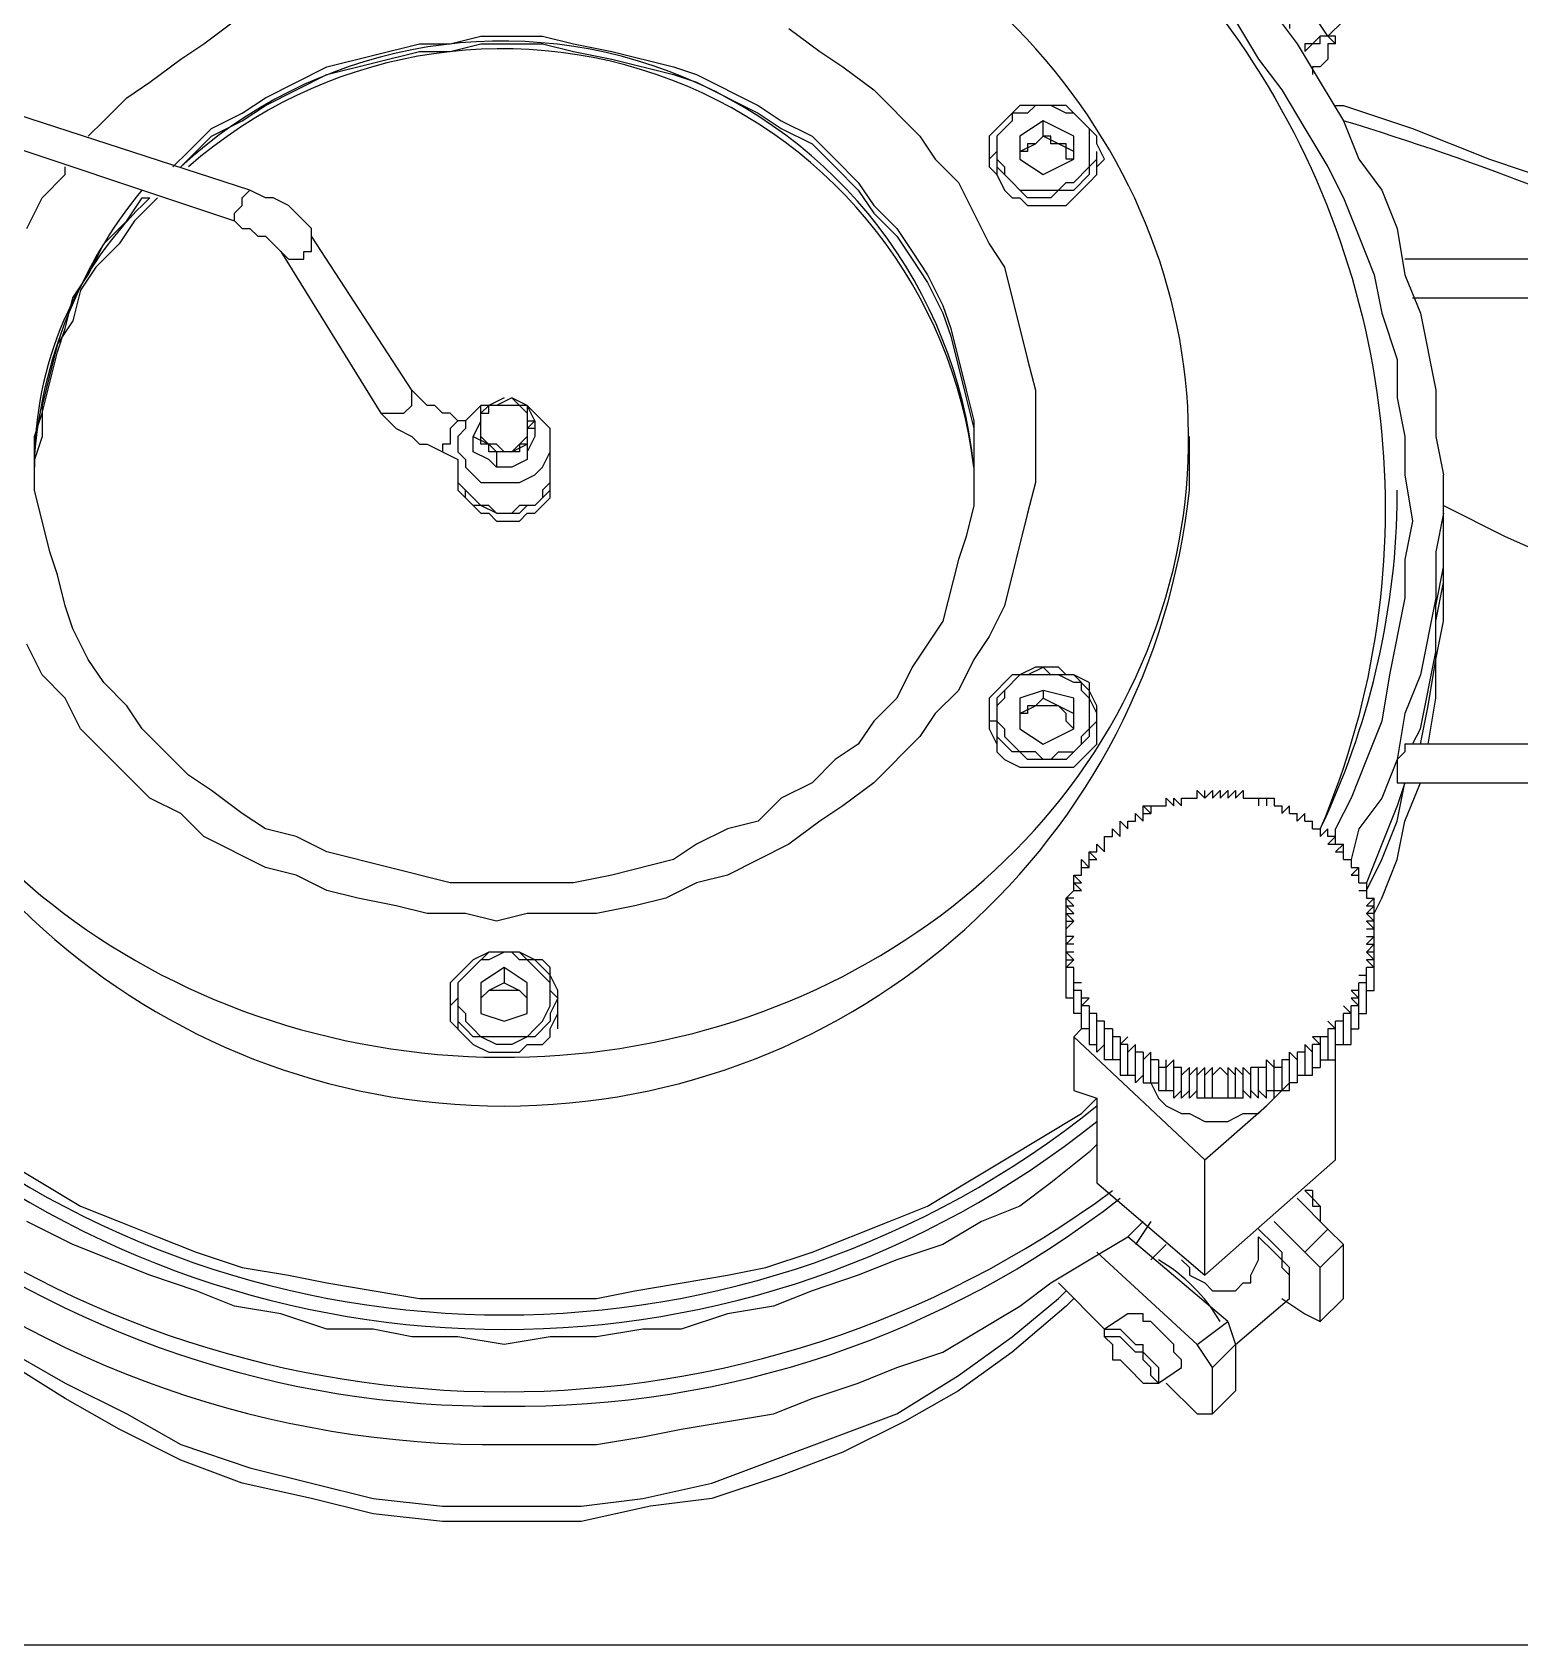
# Model space of a CAD drawing. Header units: millimetres. Extents: x -62354 to 129108, y -71259 to 35407.
# Drawn here: x 14737 to 14975.5, y -4990.8 to -4732.1 of the extents above; entities that cross this region are included whole.
import ezdxf

# ---------------------------------------------------------------- set-up
doc = ezdxf.new("R2010")
doc.units = ezdxf.units.MM
doc.header["$MEASUREMENT"] = 0
doc.layers.add('1st FL Layout xrf$0$CR-Machine', color=7, linetype='Continuous', transparency=0.5)

# ---------------------------------------------------------------- blocks, each defined once
blk = doc.blocks.new('1st FL Layout xrf$0$M6')
for p, q in [((-9200.781169445672, 1893.045449018867), (-9200.781169445672, 1893.039274793474)), ((-9200.777464910436, 1893.036805103317), (-9200.768820994885, 1893.036805103317)), ((-9200.891070657673, 1893.026926342688), (-9200.891070657673, 1893.030630877924)), ((-9200.85649499547, 1893.002229441114), (-9200.863904065942, 1893.002229441114)), ((-9200.863904065942, 1892.996055215721), (-9200.863904065942, 1893.002229441114)), ((-9200.852790460234, 1892.98741130017), (-9200.852790460234, 1892.998524905878)), ((-9200.861434375785, 1892.996055215721), (-9200.863904065942, 1892.996055215721)), ((-9200.709548431108, 1892.967653778912), (-9200.709548431108, 1892.991115835406)), ((-9200.862669220864, 1892.986176455092), (-9200.86513891102, 1892.986176455092)), ((-9200.741654403155, 1892.939252342102), (-9200.73671502284, 1892.939252342102)), ((-9200.72683626221, 1892.93184327163), (-9200.72683626221, 1892.934312961788)), ((-9200.852790460234, 1892.905911524979), (-9200.852790460234, 1892.912085750372)), ((-9200.851555615156, 1892.902206989743), (-9200.851555615156, 1892.908381215136)), ((-9200.762646769492, 1892.902206989743), (-9200.762646769492, 1892.897267609428)), ((-9200.728071107289, 1892.902206989743), (-9200.728071107289, 1892.897267609428)), ((-9200.731775642525, 1892.899737299585), (-9200.731775642525, 1892.894797919271)), ((-9200.73671502284, 1892.891093384035), (-9200.73671502284, 1892.897267609428))]:
    blk.add_line(p, q)
for points in [[(-9200.989858263965, 1892.934312961788, -0.5668998165850692), (-9200.860199530705, 1893.11707003343, -0.5603587383721265), (-9200.729305952367, 1892.934312961788, 0.105940354425834), (-9200.716957501581, 1892.986176455092), (-9200.716957501581, 1892.988646145249)], [(-9200.784873980907, 1892.992350680485, 0.6187030257786971), (-9200.91206302401, 1893.040509638553), (-9200.91082817893, 1893.041744483631), (-9200.907123643696, 1893.045449018867), (-9200.902184263381, 1893.047918709025), (-9200.898479728145, 1893.050388399182), (-9200.888600967515, 1893.055327779497), (-9200.873782826571, 1893.059032314733), (-9200.868843446257, 1893.059032314733), (-9200.863904065942, 1893.060267159811), (-9200.854025305312, 1893.060267159811), (-9200.849085924998, 1893.059032314733), (-9200.842911699605, 1893.057797469654), (-9200.833032938976, 1893.055327779497), (-9200.829328403739, 1893.054092934418), (-9200.81944964311, 1893.049153554103), (-9200.815745107873, 1893.046683863946), (-9200.81080572756, 1893.044214173789), (-9200.807101192324, 1893.040509638553), (-9200.803396657087, 1893.036805103317), (-9200.800926966931, 1893.033100568081), (-9200.797222431695, 1893.029396032845), (-9200.794752741536, 1893.025691497609), (-9200.79228305138, 1893.021986962373), (-9200.789813361222, 1893.017047582058), (-9200.788578516143, 1893.013343046822), (-9200.786108825987, 1893.003464286193), (-9200.784873980907, 1892.998524905878)], [(-9200.956517446843, 1893.044214173789, 0.1573787000803097), (-9200.970100742707, 1892.9972900608), (-9200.970100742707, 1892.988646145249, 0.8989391732340181), (-9200.750298318704, 1892.988646145249), (-9200.750298318704, 1892.9972900608)], [(-9200.935525080504, 1892.9972900608), (-9200.934290235426, 1893.000994596036), (-9200.93182054527, 1893.010873356665), (-9200.93058570019, 1893.014577891901), (-9200.92935085511, 1893.019517272216), (-9200.926881164954, 1893.023221807452), (-9200.924411474796, 1893.028161187766), (-9200.92070693956, 1893.031865723002), (-9200.918237249403, 1893.035570258238), (-9200.917002404325, 1893.035570258238, 0.209658611134628), (-9200.935525080504, 1892.992350680485)], [(-9200.935525080504, 1892.993585525564, -0.1539224151096355), (-9200.918237249403, 1893.036805103317)], [(-9200.958987136999, 1892.875040398012, 0.1688564593513766), (-9200.860199530705, 1892.841699580888, 0.1703195602924985), (-9200.761411924414, 1892.875040398012)], [(-9200.962691672235, 1892.871335862776, 0.1737369936408912), (-9200.860199530705, 1892.835525355495), (-9200.845381389761, 1892.835525355495), (-9200.83797231929, 1892.836760200573), (-9200.831798093897, 1892.837995045652), (-9200.816979952953, 1892.840464735809), (-9200.81080572756, 1892.842934425967), (-9200.803396657087, 1892.845404116124), (-9200.797222431695, 1892.847873806281), (-9200.789813361222, 1892.850343496439), (-9200.777464910436, 1892.857752566911), (-9200.772525530121, 1892.861457102147), (-9200.766351304728, 1892.865161637383), (-9200.760177079334, 1892.868866172619), (-9200.757707389177, 1892.871335862776)]]:
    blk.add_lwpolyline(points, format="xyb")
for points in [[(-9200.742889248233, 1893.063971695047), (-9200.739184712997, 1893.057797469654), (-9200.73548017776, 1893.052858089339), (-9200.731775642525, 1893.046683863946), (-9200.728071107289, 1893.040509638553), (-9200.725601417133, 1893.035570258238), (-9200.723131726974, 1893.029396032845), (-9200.720662036818, 1893.023221807452), (-9200.719427191738, 1893.017047582058), (-9200.716957501581, 1893.009638511586), (-9200.716957501581, 1893.003464286193), (-9200.715722656503, 1892.9972900608), (-9200.715722656503, 1892.991115835406), (-9200.714487811423, 1892.983706764934), (-9200.715722656503, 1892.977532539541), (-9200.715722656503, 1892.971358314148), (-9200.71819234666, 1892.959009863361), (-9200.719427191738, 1892.951600792889), (-9200.721896881896, 1892.945426567496), (-9200.724366572053, 1892.939252342102), (-9200.72683626221, 1892.934312961788)], [(-9200.74659378347, 1893.077554990913), (-9200.74535893839, 1893.076320145834), (-9200.740419558075, 1893.070145920441), (-9200.73671502284, 1893.065206540126), (-9200.733010487604, 1893.060267159811), (-9200.729305952367, 1893.054092934418), (-9200.725601417133, 1893.047918709025), (-9200.723131726974, 1893.041744483631), (-9200.719427191738, 1893.036805103317), (-9200.716957501581, 1893.030630877924), (-9200.715722656503, 1893.023221807452), (-9200.713252966345, 1893.017047582058), (-9200.710783276189, 1893.004699131272), (-9200.710783276189, 1892.9972900608), (-9200.709548431108, 1892.991115835406)], [(-9200.926881164954, 1893.045449018867), (-9200.924411474796, 1893.047918709025), (-9200.92070693956, 1893.051623244261), (-9200.917002404325, 1893.054092934418), (-9200.91206302401, 1893.057797469654), (-9200.908358488774, 1893.060267159811), (-9200.90341910846, 1893.063971695047)], [(-9200.814510262795, 1893.062736849969), (-9200.80957088248, 1893.059032314733), (-9200.805866347246, 1893.056562624575), (-9200.800926966931, 1893.052858089339), (-9200.793517896458, 1893.045449018867), (-9200.791048206302, 1893.041744483631), (-9200.787343671065, 1893.038039948396), (-9200.784873980907, 1893.033100568081), (-9200.78240429075, 1893.028161187766), (-9200.779934600592, 1893.02445665253), (-9200.776230065358, 1893.009638511586), (-9200.774995220278, 1893.004699131272), (-9200.774995220278, 1892.989880990328), (-9200.776230065358, 1892.984941610013), (-9200.779934600592, 1892.970123469069), (-9200.78240429075, 1892.965184088754), (-9200.784873980907, 1892.961479553518), (-9200.787343671065, 1892.956540173204), (-9200.791048206302, 1892.952835637968), (-9200.793517896458, 1892.949131102732), (-9200.800926966931, 1892.94172203226), (-9200.805866347246, 1892.938017497024), (-9200.80957088248, 1892.935547806866), (-9200.814510262795, 1892.93184327163), (-9200.824389023424, 1892.926903891316), (-9200.829328403739, 1892.925669046237), (-9200.834267784054, 1892.92319935608), (-9200.839207164368, 1892.921964511001), (-9200.845381389761, 1892.920729665922), (-9200.85649499547, 1892.920729665922), (-9200.861434375785, 1892.919494820844), (-9200.8663737561, 1892.920729665922), (-9200.872547981493, 1892.920729665922), (-9200.877487361808, 1892.921964511001), (-9200.8836615872, 1892.92319935608), (-9200.888600967515, 1892.924434201158), (-9200.89354034783, 1892.926903891316), (-9200.898479728145, 1892.928138736394), (-9200.908358488774, 1892.933078116709), (-9200.91206302401, 1892.936782651945), (-9200.917002404325, 1892.939252342102), (-9200.92070693956, 1892.942956877338), (-9200.928116010033, 1892.95036594781), (-9200.93058570019, 1892.955305328125), (-9200.934290235426, 1892.959009863361), (-9200.936759925584, 1892.963949243676)], [(-9200.936759925584, 1893.030630877924), (-9200.934290235426, 1893.035570258238), (-9200.93058570019, 1893.039274793474), (-9200.93058570019, 1893.040509638553)], [(-9200.731775642525, 1893.075085300756), (-9200.729305952367, 1893.076320145834), (-9200.725601417133, 1893.072615610598), (-9200.725601417133, 1893.063971695047), (-9200.728071107289, 1893.06150200489), (-9200.730540797445, 1893.065206540126), (-9200.731775642525, 1893.065206540126), (-9200.733010487604, 1893.063971695047), (-9200.734245332682, 1893.063971695047), (-9200.734245332682, 1893.062736849969)], [(-9200.913297869089, 1893.040509638553), (-9200.91082817893, 1893.04297932871), (-9200.907123643696, 1893.046683863946), (-9200.902184263381, 1893.049153554103), (-9200.898479728145, 1893.051623244261), (-9200.888600967515, 1893.056562624575), (-9200.873782826571, 1893.060267159811), (-9200.868843446257, 1893.060267159811), (-9200.863904065942, 1893.06150200489), (-9200.854025305312, 1893.06150200489), (-9200.849085924998, 1893.060267159811), (-9200.842911699605, 1893.059032314733), (-9200.833032938976, 1893.056562624575), (-9200.829328403739, 1893.055327779497), (-9200.81944964311, 1893.050388399182), (-9200.815745107873, 1893.047918709025), (-9200.81080572756, 1893.045449018867), (-9200.807101192324, 1893.041744483631), (-9200.803396657087, 1893.038039948396), (-9200.800926966931, 1893.03433541316), (-9200.797222431695, 1893.030630877924), (-9200.794752741536, 1893.026926342688), (-9200.79228305138, 1893.023221807452), (-9200.789813361222, 1893.018282427137), (-9200.788578516143, 1893.014577891901), (-9200.786108825987, 1893.004699131272), (-9200.784873980907, 1892.999759750957), (-9200.784873980907, 1892.986176455092), (-9200.786108825987, 1892.981237074777), (-9200.787343671065, 1892.977532539541), (-9200.789813361222, 1892.967653778912), (-9200.79228305138, 1892.963949243676), (-9200.794752741536, 1892.96024470844), (-9200.797222431695, 1892.955305328125), (-9200.800926966931, 1892.951600792889), (-9200.803396657087, 1892.947896257653), (-9200.807101192324, 1892.945426567496), (-9200.81080572756, 1892.94172203226), (-9200.815745107873, 1892.939252342102), (-9200.81944964311, 1892.935547806866), (-9200.824389023424, 1892.934312961788), (-9200.829328403739, 1892.93184327163), (-9200.833032938976, 1892.929373581473), (-9200.842911699605, 1892.926903891316), (-9200.849085924998, 1892.925669046237), (-9200.868843446257, 1892.925669046237), (-9200.888600967515, 1892.930608426552), (-9200.89354034783, 1892.933078116709), (-9200.898479728145, 1892.934312961788), (-9200.902184263381, 1892.936782651945), (-9200.907123643696, 1892.940487187181), (-9200.91082817893, 1892.942956877338), (-9200.918237249403, 1892.95036594781), (-9200.92070693956, 1892.954070483047), (-9200.924411474796, 1892.957775018282), (-9200.926881164954, 1892.961479553518), (-9200.92935085511, 1892.966418933833), (-9200.93058570019, 1892.970123469069), (-9200.93182054527, 1892.975062849384), (-9200.933055390347, 1892.97876738462), (-9200.935525080504, 1892.988646145249), (-9200.935525080504, 1892.9972900608)], [(-9200.728071107289, 1893.06150200489), (-9200.72683626221, 1893.060267159811), (-9200.728071107289, 1893.060267159811), (-9200.728071107289, 1893.057797469654), (-9200.729305952367, 1893.056562624575), (-9200.730540797445, 1893.056562624575), (-9200.730540797445, 1893.055327779497)], [(-9200.72683626221, 1893.060267159811), (-9200.72683626221, 1893.06150200489), (-9200.729305952367, 1893.06150200489), (-9200.730540797445, 1893.060267159811)], [(-9200.729305952367, 1893.060267159811), (-9200.729305952367, 1893.06150200489)], [(-9200.729305952367, 1893.060267159811), (-9200.731775642525, 1893.060267159811), (-9200.731775642525, 1893.059032314733), (-9200.730540797445, 1893.060267159811)], [(-9200.946638686213, 1893.054092934418), (-9200.946638686213, 1893.050388399182), (-9200.947873531291, 1893.050388399182), (-9200.947873531291, 1893.046683863946), (-9200.90341910846, 1893.031865723002), (-9200.902184263381, 1893.030630877924), (-9200.900949418301, 1893.030630877924), (-9200.899714573223, 1893.029396032845), (-9200.898479728145, 1893.029396032845), (-9200.896010037988, 1893.026926342688), (-9200.879957051964, 1893.000994596036), (-9200.877487361808, 1892.998524905878), (-9200.87501767165, 1892.9972900608), (-9200.873782826571, 1892.996055215721), (-9200.872547981493, 1892.996055215721), (-9200.870078291335, 1892.994820370642)], [(-9200.891070657673, 1893.030630877924), (-9200.894775192908, 1893.03433541316), (-9200.897244883066, 1893.035570258238), (-9200.898479728145, 1893.035570258238), (-9200.900949418301, 1893.036805103317), (-9200.946638686213, 1893.051623244261)], [(-9200.765116459648, 1893.040509638553), (-9200.76388161457, 1893.041744483631), (-9200.765116459648, 1893.044214173789), (-9200.765116459648, 1893.045449018867), (-9200.766351304728, 1893.046683863946), (-9200.770055839963, 1893.050388399182), (-9200.777464910436, 1893.050388399182), (-9200.779934600592, 1893.047918709025), (-9200.781169445672, 1893.046683863946), (-9200.78240429075, 1893.045449018867), (-9200.78240429075, 1893.040509638553), (-9200.781169445672, 1893.039274793474), (-9200.779934600592, 1893.036805103317), (-9200.778699755514, 1893.035570258238), (-9200.777464910436, 1893.035570258238), (-9200.776230065358, 1893.03433541316), (-9200.770055839963, 1893.03433541316), (-9200.766351304728, 1893.038039948396)], [(-9200.774995220278, 1893.050388399182), (-9200.776230065358, 1893.049153554103), (-9200.778699755514, 1893.049153554103), (-9200.778699755514, 1893.047918709025), (-9200.779934600592, 1893.046683863946), (-9200.781169445672, 1893.045449018867)], [(-9200.768820994885, 1893.049153554103), (-9200.770055839963, 1893.049153554103), (-9200.772525530121, 1893.050388399182)], [(-9200.72683626221, 1893.050388399182), (-9200.725601417133, 1893.050388399182), (-9200.714487811423, 1893.046683863946), (-9200.702139360637, 1893.041744483631), (-9200.69102575493, 1893.038039948396), (-9200.678677304142, 1893.033100568081), (-9200.667563698435, 1893.028161187766), (-9200.656450092727, 1893.021986962373), (-9200.645336487018, 1893.01581273698), (-9200.611995669895, 1892.9972900608), (-9200.602116909266, 1892.989880990328)], [(-9200.777464910436, 1893.04297932871), (-9200.774995220278, 1893.044214173789), (-9200.7737603752, 1893.045449018867), (-9200.7737603752, 1893.047918709025)], [(-9200.768820994885, 1893.04297932871), (-9200.771290685043, 1893.044214173789), (-9200.7737603752, 1893.045449018867)], [(-9200.768820994885, 1893.041744483631), (-9200.770055839963, 1893.041744483631), (-9200.770055839963, 1893.044214173789), (-9200.772525530121, 1893.044214173789), (-9200.772525530121, 1893.045449018867), (-9200.7737603752, 1893.045449018867)], [(-9200.766351304728, 1893.046683863946), (-9200.766351304728, 1893.039274793474), (-9200.768820994885, 1893.036805103317)], [(-9200.781169445672, 1893.04297932871), (-9200.78240429075, 1893.041744483631)], [(-9200.774995220278, 1893.044214173789), (-9200.776230065358, 1893.044214173789), (-9200.776230065358, 1893.04297932871), (-9200.777464910436, 1893.04297932871)], [(-9200.765116459648, 1893.039274793474), (-9200.765116459648, 1893.04297932871)], [(-9200.781169445672, 1893.041744483631), (-9200.779934600592, 1893.040509638553), (-9200.779934600592, 1893.039274793474)], [(-9200.771290685043, 1893.036805103317), (-9200.772525530121, 1893.035570258238), (-9200.776230065358, 1893.035570258238), (-9200.779934600592, 1893.039274793474), (-9200.781169445672, 1893.040509638553)], [(-9200.771290685043, 1893.036805103317), (-9200.770055839963, 1893.038039948396), (-9200.768820994885, 1893.038039948396), (-9200.766351304728, 1893.040509638553)], [(-9200.765116459648, 1893.041744483631), (-9200.766351304728, 1893.040509638553)], [(-9200.766351304728, 1893.038039948396), (-9200.765116459648, 1893.039274793474)], [(-9200.915767559245, 1893.035570258238), (-9200.919472094482, 1893.031865723002), (-9200.92194178464, 1893.028161187766), (-9200.925646319874, 1893.02445665253), (-9200.928116010033, 1893.020752117294), (-9200.92935085511, 1893.01581273698), (-9200.93182054527, 1893.012108201744), (-9200.934290235426, 1893.002229441114), (-9200.934290235426, 1892.9972900608), (-9200.935525080504, 1892.993585525564)], [(-9200.90341910846, 1893.031865723002), (-9200.90341910846, 1893.033100568081), (-9200.902184263381, 1893.03433541316), (-9200.902184263381, 1893.035570258238), (-9200.900949418301, 1893.036805103317)], [(-9200.8663737561, 1892.999759750957), (-9200.867608601178, 1892.999759750957), (-9200.868843446257, 1893.000994596036), (-9200.870078291335, 1893.000994596036), (-9200.871313136415, 1893.002229441114), (-9200.872547981493, 1893.002229441114), (-9200.87501767165, 1893.004699131272), (-9200.891070657673, 1893.029396032845)], [(-9200.896010037988, 1893.026926342688), (-9200.894775192908, 1893.025691497609), (-9200.892305502752, 1893.025691497609), (-9200.892305502752, 1893.026926342688), (-9200.891070657673, 1893.026926342688)], [(-9200.670033388591, 1893.018282427137), (-9200.671268233671, 1893.020752117294), (-9200.671268233671, 1893.021986962373), (-9200.67250307875, 1893.023221807452), (-9200.673737923828, 1893.023221807452), (-9200.674972768906, 1893.02445665253), (-9200.676207613986, 1893.025691497609), (-9200.715722656503, 1893.025691497609)], [(-9200.714487811423, 1893.019517272216), (-9200.677442459064, 1893.019517272216), (-9200.677442459064, 1893.018282427137), (-9200.676207613986, 1893.018282427137), (-9200.676207613986, 1892.996055215721), (-9200.678677304142, 1892.992350680485), (-9200.67991214922, 1892.989880990328), (-9200.67991214922, 1892.98741130017), (-9200.678677304142, 1892.98741130017), (-9200.678677304142, 1892.986176455092), (-9200.676207613986, 1892.986176455092)], [(-9200.879957051964, 1893.000994596036), (-9200.87625251673, 1893.000994596036), (-9200.87501767165, 1893.002229441114), (-9200.87501767165, 1893.004699131272)], [(-9200.863904065942, 1893.002229441114), (-9200.86513891102, 1893.000994596036), (-9200.8663737561, 1892.999759750957), (-9200.8663737561, 1892.998524905878), (-9200.867608601178, 1892.9972900608), (-9200.867608601178, 1892.994820370642), (-9200.8663737561, 1892.993585525564), (-9200.8663737561, 1892.992350680485), (-9200.86513891102, 1892.991115835406), (-9200.863904065942, 1892.989880990328), (-9200.857729840549, 1892.989880990328), (-9200.85526015039, 1892.991115835406), (-9200.854025305312, 1892.992350680485), (-9200.852790460234, 1892.994820370642)], [(-9200.862669220864, 1893.002229441114), (-9200.863904065942, 1893.000994596036)], [(-9200.863904065942, 1893.000994596036), (-9200.862669220864, 1893.000994596036), (-9200.862669220864, 1893.002229441114)], [(-9200.860199530705, 1893.003464286193), (-9200.862669220864, 1893.002229441114)], [(-9200.85526015039, 1892.999759750957), (-9200.85649499547, 1893.002229441114), (-9200.858964685627, 1893.003464286193), (-9200.861434375785, 1893.002229441114)], [(-9200.85649499547, 1893.002229441114), (-9200.85649499547, 1892.993585525564), (-9200.858964685627, 1892.992350680485), (-9200.861434375785, 1892.992350680485)], [(-9200.85649499547, 1893.000994596036), (-9200.858964685627, 1893.003464286193)], [(-9200.852790460234, 1892.998524905878), (-9200.85526015039, 1893.000994596036), (-9200.85649499547, 1893.002229441114)], [(-9200.867608601178, 1892.999759750957), (-9200.868843446257, 1892.998524905878), (-9200.868843446257, 1892.996055215721), (-9200.870078291335, 1892.996055215721), (-9200.870078291335, 1892.994820370642), (-9200.867608601178, 1892.993585525564), (-9200.867608601178, 1892.988646145249), (-9200.8663737561, 1892.98741130017), (-9200.86513891102, 1892.986176455092), (-9200.863904065942, 1892.984941610013), (-9200.862669220864, 1892.984941610013), (-9200.861434375785, 1892.983706764934), (-9200.857729840549, 1892.983706764934), (-9200.85649499547, 1892.984941610013), (-9200.85526015039, 1892.984941610013), (-9200.852790460234, 1892.98741130017)], [(-9200.863904065942, 1892.999759750957), (-9200.86513891102, 1892.9972900608)], [(-9200.85526015039, 1892.998524905878), (-9200.85649499547, 1892.998524905878), (-9200.85526015039, 1892.999759750957), (-9200.85526015039, 1892.9972900608), (-9200.85649499547, 1892.994820370642)], [(-9200.85649499547, 1892.999759750957), (-9200.85526015039, 1892.999759750957)], [(-9200.863904065942, 1892.9972900608), (-9200.861434375785, 1892.994820370642), (-9200.861434375785, 1892.992350680485), (-9200.862669220864, 1892.993585525564), (-9200.86513891102, 1892.994820370642), (-9200.86513891102, 1892.9972900608), (-9200.862669220864, 1892.996055215721)], [(-9200.858964685627, 1892.994820370642), (-9200.85649499547, 1892.9972900608)], [(-9200.85649499547, 1892.996055215721), (-9200.857729840549, 1892.996055215721), (-9200.857729840549, 1892.994820370642), (-9200.862669220864, 1892.994820370642), (-9200.862669220864, 1892.996055215721)], [(-9200.861434375785, 1892.996055215721), (-9200.860199530705, 1892.994820370642)], [(-9200.858964685627, 1892.994820370642), (-9200.85649499547, 1892.996055215721)], [(-9200.8663737561, 1892.98741130017), (-9200.8663737561, 1892.988646145249), (-9200.867608601178, 1892.989880990328)], [(-9200.8663737561, 1892.988646145249), (-9200.86513891102, 1892.98741130017), (-9200.863904065942, 1892.986176455092)], [(-9200.85526015039, 1892.986176455092), (-9200.852790460234, 1892.988646145249)], [(-9200.852790460234, 1892.989880990328), (-9200.854025305312, 1892.988646145249), (-9200.854025305312, 1892.98741130017)], [(-9200.861434375785, 1892.984941610013), (-9200.863904065942, 1892.986176455092)], [(-9200.862669220864, 1892.986176455092), (-9200.861434375785, 1892.984941610013), (-9200.857729840549, 1892.984941610013), (-9200.85649499547, 1892.986176455092)], [(-9200.85526015039, 1892.986176455092), (-9200.857729840549, 1892.986176455092), (-9200.858964685627, 1892.984941610013)], [(-9200.709548431108, 1892.986176455092), (-9200.69966967048, 1892.981237074777), (-9200.688556064772, 1892.976297694462), (-9200.686086374615, 1892.975062849384)], [(-9200.709548431108, 1892.984941610013), (-9200.710783276189, 1892.97876738462), (-9200.710783276189, 1892.971358314148), (-9200.713252966345, 1892.959009863361), (-9200.715722656503, 1892.952835637968), (-9200.716957501581, 1892.945426567496), (-9200.719427191738, 1892.939252342102), (-9200.723131726974, 1892.934312961788), (-9200.724366572053, 1892.929373581473)], [(-9200.710783276189, 1892.970123469069), (-9200.709548431108, 1892.976297694462)], [(-9200.710783276189, 1892.967653778912), (-9200.709548431108, 1892.973828004305)], [(-9200.712018121267, 1892.947896257653), (-9200.710783276189, 1892.955305328125), (-9200.710783276189, 1892.970123469069)], [(-9200.710783276189, 1892.961479553518), (-9200.709548431108, 1892.967653778912)], [(-9200.676207613986, 1892.963949243676), (-9200.676207613986, 1892.949131102732), (-9200.677442459064, 1892.949131102732), (-9200.677442459064, 1892.947896257653), (-9200.715722656503, 1892.947896257653), (-9200.715722656503, 1892.946661412574), (-9200.716957501581, 1892.945426567496), (-9200.716957501581, 1892.94172203226), (-9200.678677304142, 1892.94172203226), (-9200.677442459064, 1892.942956877338), (-9200.674972768906, 1892.942956877338), (-9200.671268233671, 1892.946661412574), (-9200.671268233671, 1892.947896257653), (-9200.670033388591, 1892.949131102732), (-9200.670033388591, 1892.962714398597)], [(-9200.714487811423, 1892.947896257653), (-9200.713252966345, 1892.95036594781), (-9200.710783276189, 1892.962714398597)], [(-9200.770055839963, 1892.959009863361), (-9200.771290685043, 1892.96024470844), (-9200.774995220278, 1892.96024470844), (-9200.777464910436, 1892.959009863361)], [(-9200.776230065358, 1892.959009863361), (-9200.7737603752, 1892.96024470844), (-9200.772525530121, 1892.959009863361)], [(-9200.713252966345, 1892.947896257653), (-9200.712018121267, 1892.954070483047), (-9200.710783276189, 1892.961479553518)], [(-9200.768820994885, 1892.959009863361), (-9200.778699755514, 1892.959009863361), (-9200.779934600592, 1892.957775018282), (-9200.781169445672, 1892.956540173204), (-9200.78240429075, 1892.955305328125), (-9200.78240429075, 1892.95036594781), (-9200.781169445672, 1892.947896257653)], [(-9200.781169445672, 1892.955305328125), (-9200.779934600592, 1892.956540173204), (-9200.777464910436, 1892.959009863361)], [(-9200.766351304728, 1892.957775018282), (-9200.766351304728, 1892.949131102732), (-9200.770055839963, 1892.945426567496), (-9200.776230065358, 1892.945426567496), (-9200.779934600592, 1892.949131102732)], [(-9200.766351304728, 1892.955305328125), (-9200.767586149806, 1892.956540173204), (-9200.767586149806, 1892.957775018282), (-9200.768820994885, 1892.957775018282), (-9200.771290685043, 1892.959009863361)], [(-9200.766351304728, 1892.957775018282), (-9200.768820994885, 1892.959009863361)], [(-9200.768820994885, 1892.959009863361), (-9200.766351304728, 1892.956540173204)], [(-9200.779934600592, 1892.956540173204), (-9200.779934600592, 1892.955305328125), (-9200.781169445672, 1892.954070483047)], [(-9200.781169445672, 1892.955305328125), (-9200.781169445672, 1892.946661412574), (-9200.779934600592, 1892.945426567496), (-9200.777464910436, 1892.944191722417), (-9200.768820994885, 1892.944191722417), (-9200.766351304728, 1892.946661412574), (-9200.765116459648, 1892.947896257653), (-9200.765116459648, 1892.954070483047), (-9200.766351304728, 1892.956540173204)], [(-9200.777464910436, 1892.952835637968), (-9200.774995220278, 1892.954070483047), (-9200.7737603752, 1892.955305328125)], [(-9200.7737603752, 1892.956540173204), (-9200.7737603752, 1892.955305328125), (-9200.771290685043, 1892.954070483047), (-9200.768820994885, 1892.952835637968)], [(-9200.766351304728, 1892.955305328125), (-9200.765116459648, 1892.952835637968)], [(-9200.768820994885, 1892.95036594781), (-9200.770055839963, 1892.951600792889), (-9200.770055839963, 1892.952835637968), (-9200.771290685043, 1892.954070483047), (-9200.776230065358, 1892.954070483047), (-9200.776230065358, 1892.952835637968), (-9200.777464910436, 1892.952835637968)], [(-9200.781169445672, 1892.951600792889), (-9200.78240429075, 1892.951600792889)], [(-9200.781169445672, 1892.951600792889), (-9200.779934600592, 1892.95036594781), (-9200.779934600592, 1892.949131102732)], [(-9200.767586149806, 1892.947896257653), (-9200.767586149806, 1892.949131102732), (-9200.766351304728, 1892.95036594781)], [(-9200.765116459648, 1892.951600792889), (-9200.766351304728, 1892.95036594781)], [(-9200.774995220278, 1892.946661412574), (-9200.778699755514, 1892.946661412574), (-9200.779934600592, 1892.947896257653), (-9200.781169445672, 1892.949131102732)], [(-9200.774995220278, 1892.946661412574), (-9200.7737603752, 1892.945426567496)], [(-9200.772525530121, 1892.945426567496), (-9200.771290685043, 1892.946661412574), (-9200.768820994885, 1892.946661412574)], [(-9200.75400285394, 1892.938017497024), (-9200.75400285394, 1892.939252342102), (-9200.752768008862, 1892.938017497024), (-9200.752768008862, 1892.939252342102), (-9200.751533163784, 1892.938017497024), (-9200.751533163784, 1892.939252342102), (-9200.749063473626, 1892.939252342102), (-9200.749063473626, 1892.940487187181), (-9200.747828628548, 1892.939252342102), (-9200.747828628548, 1892.940487187181)], [(-9200.747828628548, 1892.939252342102), (-9200.74659378347, 1892.940487187181), (-9200.74659378347, 1892.939252342102), (-9200.74535893839, 1892.940487187181), (-9200.74535893839, 1892.939252342102), (-9200.744124093311, 1892.940487187181), (-9200.744124093311, 1892.939252342102), (-9200.742889248233, 1892.940487187181), (-9200.742889248233, 1892.939252342102), (-9200.741654403155, 1892.940487187181), (-9200.741654403155, 1892.939252342102)], [(-9200.721896881896, 1892.924434201158), (-9200.719427191738, 1892.929373581473), (-9200.716957501581, 1892.935547806866), (-9200.715722656503, 1892.94172203226), (-9200.716957501581, 1892.938017497024), (-9200.719427191738, 1892.93184327163), (-9200.721896881896, 1892.925669046237)], [(-9200.720662036818, 1892.920729665922), (-9200.719427191738, 1892.92319935608), (-9200.716957501581, 1892.929373581473), (-9200.715722656503, 1892.935547806866), (-9200.713252966345, 1892.94172203226)], [(-9200.758942234255, 1892.935547806866), (-9200.758942234255, 1892.936782651945)], [(-9200.758942234255, 1892.936782651945), (-9200.757707389177, 1892.935547806866)], [(-9200.757707389177, 1892.935547806866), (-9200.757707389177, 1892.938017497024)], [(-9200.757707389177, 1892.936782651945), (-9200.756472544099, 1892.936782651945), (-9200.757707389177, 1892.938017497024), (-9200.75400285394, 1892.938017497024)], [(-9200.756472544099, 1892.938017497024), (-9200.756472544099, 1892.936782651945)], [(-9200.739184712997, 1892.939252342102), (-9200.739184712997, 1892.938017497024)], [(-9200.737949867918, 1892.939252342102), (-9200.737949867918, 1892.938017497024)], [(-9200.73671502284, 1892.939252342102), (-9200.73671502284, 1892.938017497024), (-9200.73548017776, 1892.938017497024), (-9200.73548017776, 1892.936782651945), (-9200.734245332682, 1892.938017497024)], [(-9200.734245332682, 1892.936782651945), (-9200.734245332682, 1892.938017497024)], [(-9200.734245332682, 1892.936782651945), (-9200.733010487604, 1892.936782651945)], [(-9200.733010487604, 1892.935547806866), (-9200.733010487604, 1892.936782651945)], [(-9200.733010487604, 1892.935547806866), (-9200.731775642525, 1892.936782651945)], [(-9200.731775642525, 1892.935547806866), (-9200.731775642525, 1892.936782651945)], [(-9200.762646769492, 1892.933078116709), (-9200.762646769492, 1892.934312961788)], [(-9200.762646769492, 1892.934312961788), (-9200.761411924414, 1892.933078116709)], [(-9200.761411924414, 1892.933078116709), (-9200.761411924414, 1892.935547806866)], [(-9200.761411924414, 1892.935547806866), (-9200.760177079334, 1892.934312961788)], [(-9200.760177079334, 1892.934312961788), (-9200.760177079334, 1892.935547806866)], [(-9200.760177079334, 1892.935547806866), (-9200.758942234255, 1892.935547806866)], [(-9200.731775642525, 1892.935547806866), (-9200.730540797445, 1892.935547806866)], [(-9200.730540797445, 1892.934312961788), (-9200.730540797445, 1892.935547806866)], [(-9200.730540797445, 1892.934312961788), (-9200.729305952367, 1892.934312961788), (-9200.729305952367, 1892.933078116709), (-9200.728071107289, 1892.934312961788)], [(-9200.72683626221, 1892.933078116709), (-9200.728071107289, 1892.933078116709), (-9200.728071107289, 1892.934312961788)], [(-9200.765116459648, 1892.93184327163), (-9200.76388161457, 1892.930608426552), (-9200.76388161457, 1892.933078116709), (-9200.762646769492, 1892.933078116709)], [(-9200.765116459648, 1892.930608426552), (-9200.765116459648, 1892.93184327163)], [(-9200.72683626221, 1892.933078116709), (-9200.728071107289, 1892.93184327163), (-9200.725601417133, 1892.93184327163), (-9200.72683626221, 1892.930608426552), (-9200.725601417133, 1892.930608426552)], [(-9200.725601417133, 1892.929373581473), (-9200.725601417133, 1892.93184327163)], [(-9200.767586149806, 1892.926903891316), (-9200.767586149806, 1892.929373581473)], [(-9200.767586149806, 1892.929373581473), (-9200.766351304728, 1892.928138736394)], [(-9200.766351304728, 1892.928138736394), (-9200.766351304728, 1892.930608426552)], [(-9200.766351304728, 1892.929373581473), (-9200.765116459648, 1892.929373581473), (-9200.766351304728, 1892.930608426552), (-9200.765116459648, 1892.930608426552)], [(-9200.725601417133, 1892.929373581473), (-9200.724366572053, 1892.929373581473)], [(-9200.724366572053, 1892.929373581473), (-9200.724366572053, 1892.928138736394), (-9200.723131726974, 1892.928138736394), (-9200.724366572053, 1892.926903891316), (-9200.723131726974, 1892.926903891316)], [(-9200.768820994885, 1892.92319935608), (-9200.770055839963, 1892.92319935608), (-9200.768820994885, 1892.924434201158), (-9200.767586149806, 1892.924434201158), (-9200.768820994885, 1892.925669046237), (-9200.767586149806, 1892.925669046237), (-9200.768820994885, 1892.926903891316), (-9200.767586149806, 1892.926903891316)], [(-9200.768820994885, 1892.924434201158), (-9200.768820994885, 1892.926903891316)], [(-9200.767586149806, 1892.928138736394), (-9200.766351304728, 1892.928138736394)], [(-9200.723131726974, 1892.925669046237), (-9200.723131726974, 1892.928138736394)], [(-9200.723131726974, 1892.925669046237), (-9200.721896881896, 1892.925669046237)], [(-9200.723131726974, 1892.924434201158), (-9200.721896881896, 1892.924434201158)], [(-9200.721896881896, 1892.925669046237), (-9200.721896881896, 1892.92319935608)], [(-9200.768820994885, 1892.907146370057), (-9200.770055839963, 1892.907146370057), (-9200.770055839963, 1892.92319935608)], [(-9200.770055839963, 1892.919494820844), (-9200.768820994885, 1892.919494820844), (-9200.770055839963, 1892.920729665922), (-9200.768820994885, 1892.920729665922), (-9200.770055839963, 1892.921964511001), (-9200.768820994885, 1892.921964511001), (-9200.770055839963, 1892.92319935608)], [(-9200.721896881896, 1892.908381215136), (-9200.720662036818, 1892.908381215136), (-9200.720662036818, 1892.92319935608)], [(-9200.721896881896, 1892.92319935608), (-9200.720662036818, 1892.92319935608), (-9200.721896881896, 1892.921964511001), (-9200.720662036818, 1892.921964511001), (-9200.721896881896, 1892.920729665922)], [(-9200.770055839963, 1892.918259975765), (-9200.768820994885, 1892.919494820844)], [(-9200.720662036818, 1892.920729665922), (-9200.721896881896, 1892.920729665922), (-9200.720662036818, 1892.919494820844), (-9200.721896881896, 1892.919494820844), (-9200.720662036818, 1892.918259975765)], [(-9200.768820994885, 1892.915790285608), (-9200.770055839963, 1892.915790285608), (-9200.768820994885, 1892.917025130686), (-9200.770055839963, 1892.917025130686)], [(-9200.721896881896, 1892.918259975765), (-9200.720662036818, 1892.918259975765)], [(-9200.721896881896, 1892.917025130686), (-9200.720662036818, 1892.917025130686), (-9200.721896881896, 1892.915790285608), (-9200.720662036818, 1892.915790285608), (-9200.721896881896, 1892.914555440529)], [(-9200.862669220864, 1892.914555440529), (-9200.86513891102, 1892.91332059545), (-9200.8663737561, 1892.912085750372), (-9200.868843446257, 1892.909616060215)], [(-9200.852790460234, 1892.910850905293), (-9200.85526015039, 1892.91332059545), (-9200.857729840549, 1892.914555440529), (-9200.862669220864, 1892.914555440529), (-9200.86513891102, 1892.912085750372), (-9200.8663737561, 1892.910850905293), (-9200.867608601178, 1892.909616060215), (-9200.867608601178, 1892.902206989743)], [(-9200.860199530705, 1892.914555440529), (-9200.862669220864, 1892.91332059545), (-9200.863904065942, 1892.91332059545)], [(-9200.854025305312, 1892.91332059545), (-9200.857729840549, 1892.91332059545), (-9200.858964685627, 1892.914555440529)], [(-9200.85649499547, 1892.91332059545), (-9200.857729840549, 1892.914555440529)], [(-9200.768820994885, 1892.914555440529), (-9200.770055839963, 1892.914555440529)], [(-9200.770055839963, 1892.91332059545), (-9200.768820994885, 1892.91332059545), (-9200.770055839963, 1892.914555440529)], [(-9200.720662036818, 1892.914555440529), (-9200.721896881896, 1892.914555440529), (-9200.720662036818, 1892.91332059545), (-9200.721896881896, 1892.91332059545), (-9200.720662036818, 1892.912085750372), (-9200.721896881896, 1892.912085750372)], [(-9200.860199530705, 1892.912085750372), (-9200.860199530705, 1892.909616060215), (-9200.857729840549, 1892.908381215136), (-9200.85649499547, 1892.907146370057)], [(-9200.852790460234, 1892.909616060215), (-9200.85526015039, 1892.912085750372), (-9200.85649499547, 1892.91332059545)], [(-9200.852790460234, 1892.912085750372), (-9200.854025305312, 1892.91332059545)], [(-9200.851555615156, 1892.908381215136), (-9200.852790460234, 1892.910850905293)], [(-9200.768820994885, 1892.912085750372), (-9200.770055839963, 1892.912085750372), (-9200.768820994885, 1892.91332059545)], [(-9200.768820994885, 1892.9046766799), (-9200.768820994885, 1892.912085750372)], [(-9200.723131726974, 1892.9046766799), (-9200.721896881896, 1892.9046766799), (-9200.721896881896, 1892.912085750372)], [(-9200.723131726974, 1892.910850905293), (-9200.721896881896, 1892.910850905293)], [(-9200.868843446257, 1892.909616060215), (-9200.868843446257, 1892.903441834821), (-9200.8663737561, 1892.900972144664), (-9200.86513891102, 1892.899737299585), (-9200.862669220864, 1892.898502454507), (-9200.857729840549, 1892.898502454507), (-9200.85649499547, 1892.899737299585), (-9200.854025305312, 1892.899737299585), (-9200.852790460234, 1892.900972144664), (-9200.852790460234, 1892.902206989743), (-9200.851555615156, 1892.9046766799)], [(-9200.860199530705, 1892.909616060215), (-9200.862669220864, 1892.908381215136), (-9200.863904065942, 1892.907146370057)], [(-9200.857729840549, 1892.908381215136), (-9200.862669220864, 1892.908381215136)], [(-9200.851555615156, 1892.907146370057), (-9200.852790460234, 1892.908381215136)], [(-9200.767586149806, 1892.909616060215), (-9200.768820994885, 1892.909616060215)], [(-9200.767586149806, 1892.908381215136), (-9200.768820994885, 1892.908381215136)], [(-9200.766351304728, 1892.902206989743), (-9200.767586149806, 1892.902206989743), (-9200.767586149806, 1892.908381215136)], [(-9200.724366572053, 1892.902206989743), (-9200.723131726974, 1892.902206989743), (-9200.723131726974, 1892.909616060215)], [(-9200.723131726974, 1892.908381215136), (-9200.724366572053, 1892.908381215136), (-9200.723131726974, 1892.907146370057), (-9200.724366572053, 1892.907146370057), (-9200.723131726974, 1892.905911524979), (-9200.724366572053, 1892.905911524979)], [(-9200.721896881896, 1892.909616060215), (-9200.723131726974, 1892.909616060215)], [(-9200.867608601178, 1892.907146370057), (-9200.868843446257, 1892.905911524979)], [(-9200.867608601178, 1892.905911524979), (-9200.8663737561, 1892.9046766799), (-9200.8663737561, 1892.903441834821), (-9200.86513891102, 1892.902206989743), (-9200.863904065942, 1892.900972144664)], [(-9200.85649499547, 1892.900972144664), (-9200.85526015039, 1892.902206989743), (-9200.854025305312, 1892.903441834821), (-9200.852790460234, 1892.905911524979)], [(-9200.851555615156, 1892.907146370057), (-9200.852790460234, 1892.9046766799), (-9200.852790460234, 1892.903441834821), (-9200.85526015039, 1892.900972144664)], [(-9200.766351304728, 1892.905911524979), (-9200.767586149806, 1892.905911524979), (-9200.766351304728, 1892.907146370057), (-9200.767586149806, 1892.907146370057)], [(-9200.766351304728, 1892.905911524979), (-9200.766351304728, 1892.899737299585), (-9200.765116459648, 1892.899737299585)], [(-9200.72683626221, 1892.899737299585), (-9200.724366572053, 1892.899737299585), (-9200.724366572053, 1892.905911524979)], [(-9200.725601417133, 1892.905911524979), (-9200.724366572053, 1892.9046766799), (-9200.725601417133, 1892.9046766799)], [(-9200.85526015039, 1892.900972144664), (-9200.86513891102, 1892.900972144664), (-9200.8663737561, 1892.902206989743), (-9200.867608601178, 1892.903441834821)], [(-9200.767586149806, 1892.9046766799), (-9200.768820994885, 1892.9046766799)], [(-9200.765116459648, 1892.9046766799), (-9200.766351304728, 1892.9046766799)], [(-9200.76388161457, 1892.899737299585), (-9200.765116459648, 1892.898502454507), (-9200.765116459648, 1892.9046766799)], [(-9200.76388161457, 1892.903441834821), (-9200.765116459648, 1892.903441834821)], [(-9200.761411924414, 1892.897267609428), (-9200.76388161457, 1892.897267609428), (-9200.76388161457, 1892.903441834821)], [(-9200.747828628548, 1892.862691947225), (-9200.72683626221, 1892.881214623405), (-9200.72683626221, 1892.903441834821)], [(-9200.72683626221, 1892.902206989743), (-9200.728071107289, 1892.903441834821)], [(-9200.725601417133, 1892.903441834821), (-9200.72683626221, 1892.903441834821)], [(-9200.725601417133, 1892.899737299585), (-9200.725601417133, 1892.9046766799)], [(-9200.940464460818, 1892.881214623405), (-9200.928116010033, 1892.873805552933), (-9200.92194178464, 1892.871335862776), (-9200.915767559245, 1892.868866172619), (-9200.909593333852, 1892.866396482461), (-9200.902184263381, 1892.863926792304), (-9200.894775192908, 1892.862691947225), (-9200.888600967515, 1892.861457102147), (-9200.873782826571, 1892.858987411989), (-9200.845381389761, 1892.858987411989), (-9200.839207164368, 1892.860222257068), (-9200.824389023424, 1892.862691947225), (-9200.818214798031, 1892.863926792304), (-9200.81080572756, 1892.866396482461), (-9200.798457276773, 1892.871335862776), (-9200.79228305138, 1892.873805552933), (-9200.786108825987, 1892.877510088169), (-9200.779934600592, 1892.881214623405), (-9200.767586149806, 1892.888623693877), (-9200.765116459648, 1892.891093384035), (-9200.765116459648, 1892.877510088169), (-9200.747828628548, 1892.862691947225), (-9200.747828628548, 1892.881214623405)], [(-9200.85649499547, 1892.900972144664), (-9200.858964685627, 1892.899737299585), (-9200.861434375785, 1892.899737299585), (-9200.863904065942, 1892.900972144664)], [(-9200.767586149806, 1892.902206989743), (-9200.768820994885, 1892.900972144664), (-9200.768820994885, 1892.892328229113), (-9200.765116459648, 1892.891093384035)], [(-9200.768820994885, 1892.900972144664), (-9200.747828628548, 1892.881214623405), (-9200.737949867918, 1892.889858538956)], [(-9200.762646769492, 1892.902206989743), (-9200.76388161457, 1892.902206989743)], [(-9200.761411924414, 1892.900972144664), (-9200.762646769492, 1892.900972144664)], [(-9200.761411924414, 1892.900972144664), (-9200.761411924414, 1892.894797919271), (-9200.758942234255, 1892.894797919271)], [(-9200.760177079334, 1892.900972144664), (-9200.761411924414, 1892.899737299585)], [(-9200.728071107289, 1892.900972144664), (-9200.730540797445, 1892.900972144664), (-9200.729305952367, 1892.899737299585), (-9200.730540797445, 1892.899737299585)], [(-9200.729305952367, 1892.900972144664), (-9200.729305952367, 1892.896032764349)], [(-9200.72683626221, 1892.902206989743), (-9200.728071107289, 1892.902206989743)], [(-9200.760177079334, 1892.899737299585), (-9200.761411924414, 1892.899737299585)], [(-9200.760177079334, 1892.894797919271), (-9200.760177079334, 1892.899737299585)], [(-9200.758942234255, 1892.899737299585), (-9200.760177079334, 1892.898502454507)], [(-9200.757707389177, 1892.894797919271), (-9200.758942234255, 1892.893563074192), (-9200.758942234255, 1892.899737299585)], [(-9200.757707389177, 1892.898502454507), (-9200.758942234255, 1892.898502454507)], [(-9200.757707389177, 1892.898502454507), (-9200.757707389177, 1892.893563074192), (-9200.755237699019, 1892.893563074192)], [(-9200.756472544099, 1892.898502454507), (-9200.757707389177, 1892.897267609428)], [(-9200.756472544099, 1892.893563074192), (-9200.756472544099, 1892.898502454507)], [(-9200.734245332682, 1892.892328229113), (-9200.734245332682, 1892.898502454507)], [(-9200.733010487604, 1892.897267609428), (-9200.734245332682, 1892.898502454507)], [(-9200.733010487604, 1892.894797919271), (-9200.730540797445, 1892.894797919271), (-9200.730540797445, 1892.899737299585)], [(-9200.733010487604, 1892.898502454507), (-9200.733010487604, 1892.893563074192)], [(-9200.731775642525, 1892.898502454507), (-9200.733010487604, 1892.898502454507)], [(-9200.730540797445, 1892.898502454507), (-9200.731775642525, 1892.899737299585)], [(-9200.755237699019, 1892.897267609428), (-9200.756472544099, 1892.897267609428)], [(-9200.755237699019, 1892.897267609428), (-9200.755237699019, 1892.892328229113)], [(-9200.75400285394, 1892.896032764349), (-9200.755237699019, 1892.896032764349)], [(-9200.75400285394, 1892.892328229113), (-9200.75400285394, 1892.897267609428)], [(-9200.752768008862, 1892.897267609428), (-9200.75400285394, 1892.896032764349)], [(-9200.751533163784, 1892.892328229113), (-9200.752768008862, 1892.891093384035), (-9200.752768008862, 1892.897267609428)], [(-9200.751533163784, 1892.896032764349), (-9200.752768008862, 1892.896032764349)], [(-9200.751533163784, 1892.891093384035), (-9200.751533163784, 1892.896032764349)], [(-9200.750298318704, 1892.896032764349), (-9200.751533163784, 1892.894797919271)], [(-9200.749063473626, 1892.892328229113), (-9200.750298318704, 1892.891093384035), (-9200.750298318704, 1892.896032764349)], [(-9200.749063473626, 1892.896032764349), (-9200.750298318704, 1892.894797919271)], [(-9200.741654403155, 1892.891093384035), (-9200.749063473626, 1892.891093384035), (-9200.749063473626, 1892.896032764349)], [(-9200.747828628548, 1892.896032764349), (-9200.749063473626, 1892.894797919271)], [(-9200.747828628548, 1892.891093384035), (-9200.747828628548, 1892.896032764349)], [(-9200.74659378347, 1892.896032764349), (-9200.747828628548, 1892.894797919271)], [(-9200.74659378347, 1892.891093384035), (-9200.74659378347, 1892.896032764349)], [(-9200.74535893839, 1892.896032764349), (-9200.74659378347, 1892.894797919271)], [(-9200.744124093311, 1892.894797919271), (-9200.74535893839, 1892.896032764349)], [(-9200.744124093311, 1892.896032764349), (-9200.744124093311, 1892.891093384035)], [(-9200.742889248233, 1892.894797919271), (-9200.744124093311, 1892.896032764349)], [(-9200.742889248233, 1892.891093384035), (-9200.742889248233, 1892.896032764349)], [(-9200.741654403155, 1892.894797919271), (-9200.742889248233, 1892.896032764349)], [(-9200.741654403155, 1892.891093384035), (-9200.741654403155, 1892.896032764349)], [(-9200.741654403155, 1892.892328229113), (-9200.740419558075, 1892.891093384035), (-9200.740419558075, 1892.896032764349)], [(-9200.740419558075, 1892.894797919271), (-9200.741654403155, 1892.896032764349)], [(-9200.737949867918, 1892.896032764349), (-9200.740419558075, 1892.896032764349)], [(-9200.739184712997, 1892.892328229113), (-9200.737949867918, 1892.891093384035), (-9200.737949867918, 1892.897267609428)], [(-9200.739184712997, 1892.891093384035), (-9200.739184712997, 1892.896032764349)], [(-9200.73671502284, 1892.896032764349), (-9200.737949867918, 1892.897267609428)], [(-9200.73548017776, 1892.896032764349), (-9200.73671502284, 1892.896032764349)], [(-9200.73548017776, 1892.897267609428), (-9200.73548017776, 1892.892328229113)], [(-9200.734245332682, 1892.897267609428), (-9200.73548017776, 1892.897267609428)], [(-9200.730540797445, 1892.896032764349), (-9200.729305952367, 1892.896032764349)], [(-9200.729305952367, 1892.897267609428), (-9200.72683626221, 1892.897267609428)], [(-9200.756472544099, 1892.893563074192), (-9200.755237699019, 1892.891093384035), (-9200.75400285394, 1892.889858538956), (-9200.751533163784, 1892.888623693877), (-9200.750298318704, 1892.888623693877), (-9200.747828628548, 1892.887388848799), (-9200.744124093311, 1892.887388848799), (-9200.741654403155, 1892.888623693877), (-9200.739184712997, 1892.888623693877), (-9200.73671502284, 1892.891093384035)], [(-9200.733010487604, 1892.893563074192), (-9200.734245332682, 1892.893563074192), (-9200.73671502284, 1892.891093384035)], [(-9200.755237699019, 1892.892328229113), (-9200.752768008862, 1892.892328229113)], [(-9200.750298318704, 1892.892328229113), (-9200.751533163784, 1892.891093384035)], [(-9200.740419558075, 1892.892328229113), (-9200.739184712997, 1892.891093384035)], [(-9200.737949867918, 1892.892328229113), (-9200.734245332682, 1892.892328229113)], [(-9200.765116459648, 1892.883684313563), (-9200.766351304728, 1892.882449468484), (-9200.772525530121, 1892.877510088169), (-9200.777464910436, 1892.873805552933), (-9200.783639135829, 1892.871335862776), (-9200.789813361222, 1892.86763132754), (-9200.797222431695, 1892.865161637383), (-9200.803396657087, 1892.862691947225), (-9200.81080572756, 1892.860222257068), (-9200.816979952953, 1892.857752566911), (-9200.824389023424, 1892.856517721832), (-9200.831798093897, 1892.854048031675), (-9200.83797231929, 1892.854048031675), (-9200.845381389761, 1892.852813186596), (-9200.852790460234, 1892.852813186596), (-9200.860199530705, 1892.851578341517), (-9200.867608601178, 1892.852813186596), (-9200.87501767165, 1892.852813186596), (-9200.881191897044, 1892.854048031675), (-9200.888600967515, 1892.854048031675), (-9200.896010037988, 1892.856517721832), (-9200.90341910846, 1892.857752566911), (-9200.909593333852, 1892.860222257068), (-9200.917002404325, 1892.862691947225), (-9200.92935085511, 1892.86763132754), (-9200.936759925584, 1892.871335862776)], [(-9200.728071107289, 1892.870101017697), (-9200.733010487604, 1892.875040398012)], [(-9200.730540797445, 1892.876275243091), (-9200.731775642525, 1892.876275243091), (-9200.730540797445, 1892.875040398012)], [(-9200.730540797445, 1892.876275243091), (-9200.730540797445, 1892.873805552933), (-9200.729305952367, 1892.873805552933), (-9200.729305952367, 1892.871335862776)], [(-9200.729305952367, 1892.873805552933), (-9200.730540797445, 1892.875040398012)], [(-9200.756472544099, 1892.871335862776), (-9200.758942234255, 1892.86763132754)], [(-9200.73548017776, 1892.866396482461), (-9200.73671502284, 1892.86763132754), (-9200.739184712997, 1892.870101017697)], [(-9200.73671502284, 1892.871335862776), (-9200.731775642525, 1892.866396482461), (-9200.729305952367, 1892.863926792304)], [(-9200.73548017776, 1892.858987411989), (-9200.731775642525, 1892.856517721832), (-9200.729305952367, 1892.855282876753), (-9200.729305952367, 1892.863926792304), (-9200.725601417133, 1892.86763132754), (-9200.728071107289, 1892.870101017697), (-9200.731775642525, 1892.866396482461)], [(-9200.744124093311, 1892.855282876753), (-9200.760177079334, 1892.868866172619)], [(-9200.75400285394, 1892.86763132754), (-9200.756472544099, 1892.865161637383)], [(-9200.751533163784, 1892.865161637383), (-9200.750298318704, 1892.863926792304), (-9200.750298318704, 1892.862691947225), (-9200.747828628548, 1892.861457102147), (-9200.74659378347, 1892.860222257068), (-9200.742889248233, 1892.860222257068), (-9200.741654403155, 1892.861457102147), (-9200.740419558075, 1892.861457102147), (-9200.740419558075, 1892.862691947225), (-9200.739184712997, 1892.865161637383), (-9200.739184712997, 1892.868866172619), (-9200.73671502284, 1892.866396482461), (-9200.73548017776, 1892.865161637383)], [(-9200.729305952367, 1892.855282876753), (-9200.725601417133, 1892.858987411989), (-9200.725601417133, 1892.86763132754)], [(-9200.74659378347, 1892.847873806281), (-9200.749063473626, 1892.851578341517), (-9200.765116459648, 1892.866396482461)], [(-9200.75400285394, 1892.845404116124), (-9200.749063473626, 1892.840464735809), (-9200.74659378347, 1892.840464735809), (-9200.74659378347, 1892.847873806281), (-9200.742889248233, 1892.851578341517), (-9200.734245332682, 1892.858987411989), (-9200.734245332682, 1892.863926792304), (-9200.73548017776, 1892.865161637383)], [(-9200.73548017776, 1892.866396482461), (-9200.73548017776, 1892.863926792304), (-9200.734245332682, 1892.862691947225)], [(-9200.950343221448, 1892.860222257068), (-9200.947873531291, 1892.857752566911), (-9200.93922961574, 1892.850343496439), (-9200.93058570019, 1892.845404116124), (-9200.92070693956, 1892.840464735809), (-9200.91206302401, 1892.835525355495), (-9200.900949418301, 1892.831820820259), (-9200.891070657673, 1892.829351130101), (-9200.881191897044, 1892.826881439944), (-9200.870078291335, 1892.825646594865), (-9200.84785107992, 1892.825646594865), (-9200.83797231929, 1892.826881439944), (-9200.826858713583, 1892.829351130101), (-9200.797222431695, 1892.840464735809), (-9200.787343671065, 1892.846638961203), (-9200.778699755514, 1892.852813186596), (-9200.771290685043, 1892.858987411989), (-9200.770055839963, 1892.860222257068)], [(-9200.755237699019, 1892.845404116124), (-9200.751533163784, 1892.847873806281), (-9200.751533163784, 1892.84910865136), (-9200.752768008862, 1892.850343496439), (-9200.752768008862, 1892.851578341517), (-9200.755237699019, 1892.854048031675), (-9200.756472544099, 1892.855282876753), (-9200.757707389177, 1892.855282876753), (-9200.757707389177, 1892.856517721832), (-9200.760177079334, 1892.856517721832), (-9200.76388161457, 1892.854048031675), (-9200.771290685043, 1892.861457102147)], [(-9200.768820994885, 1892.858987411989), (-9200.770055839963, 1892.857752566911), (-9200.778699755514, 1892.850343496439), (-9200.787343671065, 1892.844169271045), (-9200.795987586616, 1892.839229890731), (-9200.805866347246, 1892.834290510416), (-9200.815745107873, 1892.83058597518), (-9200.826858713583, 1892.826881439944), (-9200.836737474212, 1892.825646594865), (-9200.84785107992, 1892.823176904708), (-9200.870078291335, 1892.823176904708), (-9200.881191897044, 1892.824411749787), (-9200.891070657673, 1892.826881439944), (-9200.902184263381, 1892.829351130101), (-9200.91206302401, 1892.833055665337), (-9200.92194178464, 1892.837995045652), (-9200.93058570019, 1892.842934425967), (-9200.940464460818, 1892.84910865136), (-9200.947873531291, 1892.855282876753), (-9200.951578066528, 1892.858987411989)], [(-9200.76388161457, 1892.852813186596), (-9200.76388161457, 1892.854048031675), (-9200.761411924414, 1892.854048031675), (-9200.760177079334, 1892.852813186596), (-9200.758942234255, 1892.851578341517), (-9200.757707389177, 1892.851578341517)], [(-9200.749063473626, 1892.851578341517), (-9200.744124093311, 1892.855282876753), (-9200.742889248233, 1892.851578341517), (-9200.742889248233, 1892.844169271045), (-9200.74659378347, 1892.840464735809)], [(-9200.757707389177, 1892.850343496439), (-9200.758942234255, 1892.850343496439), (-9200.760177079334, 1892.851578341517), (-9200.761411924414, 1892.852813186596), (-9200.76388161457, 1892.852813186596), (-9200.762646769492, 1892.851578341517), (-9200.762646769492, 1892.84910865136), (-9200.761411924414, 1892.84910865136), (-9200.760177079334, 1892.847873806281), (-9200.757707389177, 1892.845404116124), (-9200.755237699019, 1892.845404116124)], [(-9200.755237699019, 1892.845404116124), (-9200.756472544099, 1892.846638961203), (-9200.756472544099, 1892.847873806281), (-9200.757707389177, 1892.84910865136), (-9200.757707389177, 1892.851578341517)], [(-9200.757707389177, 1892.850343496439), (-9200.756472544099, 1892.84910865136), (-9200.755237699019, 1892.847873806281), (-9200.755237699019, 1892.845404116124)], [(-9202.183953455033, 1892.803419383449), (-9199.714263297707, 1892.803419383449)]]:
    blk.add_lwpolyline(points)
for points in [[(-9200.7737603752, 1893.039274793474), (-9200.768820994885, 1893.041744483631), (-9200.768820994885, 1893.045449018867), (-9200.7737603752, 1893.047918709025), (-9200.777464910436, 1893.045449018867), (-9200.777464910436, 1893.041744483631)], [(-9200.777464910436, 1892.95036594781), (-9200.7737603752, 1892.947896257653), (-9200.768820994885, 1892.95036594781), (-9200.768820994885, 1892.955305328125), (-9200.7737603752, 1892.956540173204), (-9200.777464910436, 1892.955305328125)], [(-9200.863904065942, 1892.909616060215), (-9200.863904065942, 1892.9046766799), (-9200.860199530705, 1892.903441834821), (-9200.85649499547, 1892.9046766799), (-9200.85649499547, 1892.909616060215), (-9200.860199530705, 1892.912085750372)]]:
    blk.add_lwpolyline(points, close=True)
for centre, radius, start, end in [((-9200.858034503904, 1892.622134193728), 0.5586199744576447, 55.49761463263803, 133.5620187932008), ((-9200.877782098492, 1892.579981026716), 0.5317946171163098, 57.68171958980743, 73.51033698700964), ((-9200.860531589888, 1892.983265748835), 0.07620111403092811, 6.847266558866148, 131.3037299237511), ((-9200.851047609269, 1892.633479691105), 0.4330085988708348, 55.10778057045707, 73.15950586592433), ((-9200.860199530705, 1893.007946316478), 0.151609741118011, 231.1593378880318, 308.8406621119682), ((-9200.860199530705, 1893.00609404886), 0.1520911401869733, 231.3052118563531, 308.694788143647), ((-9200.860199530705, 1893.007572520782), 0.1635711354415672, 233.3879649346158, 306.6120350653842), ((-9200.769438417425, 1892.841082158348), 0.0279549944344947, 30.52970591806114, 59.47029410639596)]:
    blk.add_arc(centre, radius, start, end)
blk.add_ellipse((-9200.86050205807, 1892.99711599749), major_axis=(-0.1100615902777498, 0.001393942219537986), ratio=0.9033980754270704, start_param=0.01226053628426094, end_param=5.640844507809287)
blk = doc.blocks.new('1st FL Layout xrf')
at = {"layer": '1st FL Layout xrf$0$CR-Machine', "xscale": 1000, "yscale": 1000, "zscale": 1000}
blk.add_blockref('1st FL Layout xrf$0$M6', (9215672.845676558, -1897794.246602501), dxfattribs=at)

msp = doc.modelspace()

# ---------------------------------------------------------------- block references
msp.add_blockref('1st FL Layout xrf', (0, 0))

doc.saveas('drawing.dxf')
